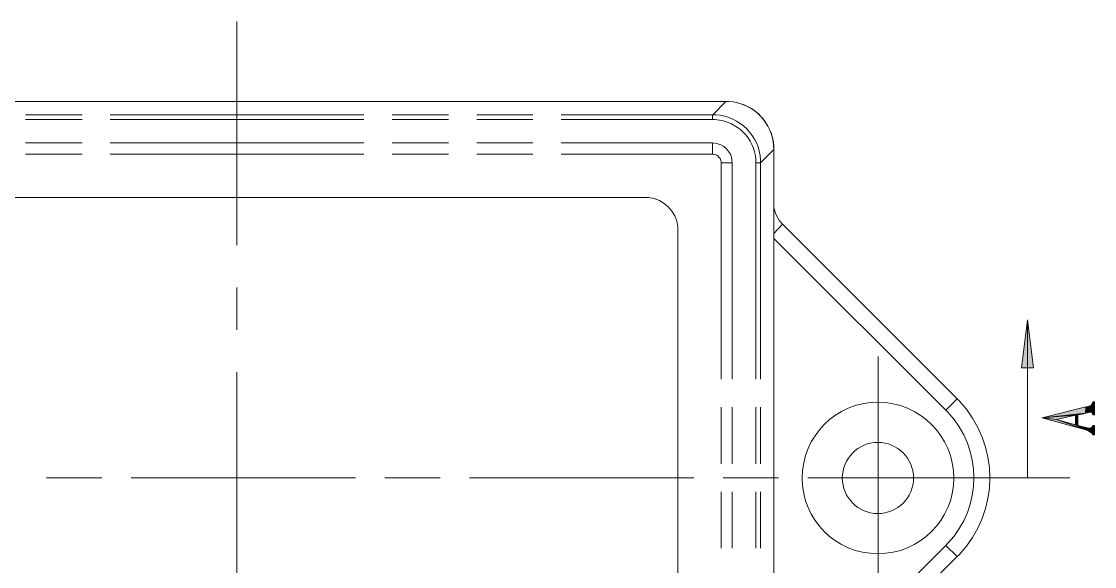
# Model space of a CAD drawing. Header units: inches. Extents: x 11 to 682, y 148 to 1119.
# Drawn here: x 213.8 to 391.7, y 332.7 to 423.1 of the extents above; entities that cross this region are included whole.
import ezdxf

# ---------------------------------------------------------------- set-up
doc = ezdxf.new("R2010")
doc.units = ezdxf.units.IN
doc.header["$MEASUREMENT"] = 0
doc.layers.add('图层 1', color=7, linetype='Continuous')

msp = doc.modelspace()

# ---------------------------------------------------------------- hatches: boundary and pattern name
at = {"layer": '图层 1', "true_color": 0xffffff}
h = msp.add_hatch(color=7, dxfattribs=at)
h.dxf.hatch_style = 2
h.paths.add_polyline_path([(328.38, 407.58), (328.44, 407.58), (328.44, 407.64), (328.38, 407.64)])
h = msp.add_hatch(color=7, dxfattribs=at)
h.dxf.hatch_style = 2
h.paths.add_polyline_path([(328.38, 407.58), (328.44, 407.58), (328.44, 407.64), (328.38, 407.64)])
h = msp.add_hatch(color=7, dxfattribs=at)
h.dxf.hatch_style = 2
h.paths.add_polyline_path([(336.3, 399.66), (336.42, 399.66), (336.42, 399.72), (336.3, 399.72)])
for points in [[(380.64, 373.62), (381.6, 365.64), (379.62, 365.64)], [(391.2, 359.4), (391.26, 359.58), (391.32, 358.2)], [(391.38, 358.02), (391.26, 359.58), (391.38, 359.7)], [(391.38, 358.02), (391.32, 358.2), (391.26, 359.58)], [(391.44, 357.84), (391.38, 359.7), (391.44, 360)], [(391.38, 359.7), (391.44, 357.84), (391.38, 358.02)], [(391.44, 360), (391.74, 357.84), (391.44, 357.84)], [(391.74, 357.84), (391.44, 360), (391.74, 360)], [(390.24, 358.14), (383.04, 357.36), (390.3, 359.16)], [(390.24, 358.14), (389.94, 358.02), (383.04, 357.36)], [(389.94, 358.02), (389.64, 357.96), (383.04, 357.36)], [(389.64, 357.96), (389.34, 357.9), (383.04, 357.36)], [(389.34, 357.9), (388.98, 357.84), (383.04, 357.36)], [(388.98, 357.84), (388.56, 357.78), (383.04, 357.36)], [(388.56, 357.78), (385.44, 357.06), (383.04, 357.36)], [(388.98, 357.84), (388.98, 356.1), (388.56, 357.78)], [(388.56, 356.16), (388.56, 357.78), (388.98, 356.1)], [(390.3, 359.16), (390.6, 358.2), (390.24, 358.14)], [(390.6, 358.2), (390.3, 359.16), (390.72, 359.22)], [(390.72, 359.22), (390.96, 358.26), (390.6, 358.2)], [(390.96, 358.26), (390.72, 359.22), (390.96, 359.34)], [(391.2, 358.26), (390.96, 359.34), (391.2, 359.4)], [(390.96, 359.34), (391.2, 358.26), (390.96, 358.26)], [(391.2, 359.4), (391.32, 358.2), (391.2, 358.26)], [(385.44, 357.06), (390.3, 355.38), (383.04, 357.36)], [(385.44, 357.06), (388.56, 356.16), (390.3, 355.38)], [(388.56, 356.16), (388.98, 356.1), (390.3, 355.38)], [(390.78, 355.14), (390.3, 355.38), (388.98, 356.1)], [(390.78, 355.14), (388.98, 356.1), (390.78, 355.62)], [(391.32, 354.72), (391.2, 355.68), (391.32, 355.86)], [(391.44, 354.54), (391.32, 355.86), (391.44, 356.1)], [(391.32, 355.86), (391.44, 354.54), (391.32, 354.72)], [(391.44, 356.1), (391.74, 354.54), (391.44, 354.54)], [(391.74, 354.54), (391.44, 356.1), (391.74, 356.1)], [(390.78, 355.62), (390.96, 355.62), (391.08, 354.96)], [(390.78, 355.62), (391.08, 354.96), (390.78, 355.14)], [(391.08, 354.96), (390.96, 355.62), (391.2, 355.68)], [(391.2, 355.68), (391.32, 354.72), (391.08, 354.96)]]:
    msp.add_hatch(color=7, dxfattribs=at).paths.add_polyline_path(points)
h = msp.add_hatch(color=7, dxfattribs=at)
h.dxf.hatch_style = 2
h.paths.add_polyline_path([(380.64, 347.4), (380.7, 347.4), (380.7, 347.46), (380.64, 347.46)])

# ---------------------------------------------------------------- linework, layer by layer
at = {"layer": '图层 1', "color": 7, "lineweight": 18, "true_color": 0xffffff}
for points in [[(249.54, 385.98), (249.54, 423.12)], [(168.48, 409.86), (330.6, 409.86)], [(328.44, 407.64), (330.6, 409.86)], [(332.4, 409.68), (333.66, 409.26)], [(333.66, 409.26), (334.86, 408.66)], [(214.5, 407.64), (223.86, 407.64)], [(228.54, 407.64), (270.6, 407.64)], [(275.28, 407.64), (284.64, 407.64)], [(289.32, 407.64), (298.62, 407.64)], [(303.3, 407.64), (328.44, 407.64)], [(328.38, 406.86), (328.38, 407.04), (328.38, 407.28), (328.38, 407.4), (328.38, 407.58)], [(334.86, 408.66), (335.94, 407.82)], [(335.94, 407.82), (336.84, 406.86)], [(214.5, 406.86), (223.86, 406.86)], [(228.54, 406.86), (270.6, 406.86)], [(275.28, 406.86), (284.64, 406.86)], [(289.32, 406.86), (298.62, 406.86)], [(303.3, 406.86), (328.38, 406.86)], [(336.84, 406.86), (337.56, 405.72)], [(337.56, 405.72), (338.16, 404.52)], [(338.16, 404.52), (338.46, 403.2)], [(223.86, 402.96), (214.5, 402.96)], [(270.6, 402.96), (228.54, 402.96)], [(284.64, 402.96), (275.28, 402.96)], [(298.62, 402.96), (289.32, 402.96)], [(328.38, 402.96), (303.3, 402.96)], [(328.38, 401.1), (328.38, 402.96)], [(338.46, 403.2), (338.58, 401.88)], [(223.86, 401.1), (214.5, 401.1)], [(270.6, 401.1), (228.54, 401.1)], [(284.64, 401.1), (275.28, 401.1)], [(298.62, 401.1), (289.32, 401.1)], [(328.38, 401.1), (303.3, 401.1)], [(328.38, 401.1), (328.56, 401.1)], [(328.56, 401.1), (328.74, 401.04)], [(328.74, 401.04), (328.92, 400.98)], [(328.92, 400.98), (329.1, 400.92)], [(329.1, 400.92), (329.28, 400.8)], [(329.28, 400.8), (329.4, 400.68)], [(329.4, 400.68), (329.52, 400.56)], [(329.52, 400.56), (329.64, 400.38)], [(329.64, 400.38), (329.7, 400.2)], [(336.36, 399.66), (338.58, 401.88)], [(338.58, 401.88), (338.58, 292.92)], [(329.7, 400.2), (329.76, 400.02)], [(329.76, 400.02), (329.82, 399.84)], [(329.82, 399.66), (329.82, 399.84)], [(329.82, 363.78), (329.82, 399.66)], [(329.82, 399.66), (331.68, 399.66)], [(331.68, 363.78), (331.68, 399.66)], [(335.58, 399.66), (335.58, 363.78)], [(335.58, 399.66), (335.82, 399.66), (336, 399.66), (336.12, 399.66), (336.3, 399.66)], [(336.36, 399.66), (336.36, 363.78)], [(181.8, 393.9), (317.34, 393.9)], [(340.02, 389.46), (339.48, 390.06), (338.88, 391.14), (338.58, 392.22)], [(322.62, 306.18), (322.62, 388.62)], [(338.58, 387.96), (340.02, 389.46)], [(340.02, 389.46), (368.94, 360.48)], [(338.58, 387.12), (367.08, 358.62)], [(249.54, 371.94), (249.54, 378.96)], [(380.64, 373.62), (380.64, 347.4)], [(355.86, 347.4), (355.86, 367.5)], [(249.54, 329.88), (249.54, 364.92)], [(367.08, 358.62), (368.94, 360.48)], [(329.82, 349.74), (329.82, 359.1)], [(331.68, 349.74), (331.68, 359.1)], [(335.58, 359.1), (335.58, 349.74)], [(336.36, 359.1), (336.36, 349.74)], [(217.98, 347.4), (225, 347.4)], [(220.14, 347.4), (227.16, 347.4)], [(232.02, 347.4), (267.06, 347.4)], [(234.18, 347.4), (269.22, 347.4)], [(274.08, 347.4), (281.1, 347.4)], [(276.24, 347.4), (283.26, 347.4)], [(288.12, 347.4), (323.16, 347.4)], [(290.28, 347.4), (325.32, 347.4)], [(330.18, 347.4), (337.2, 347.4)], [(332.34, 347.4), (339.36, 347.4)], [(344.22, 347.4), (387.66, 347.4)], [(346.38, 347.4), (367.32, 347.4), (380.64, 347.4)], [(355.86, 347.4), (355.86, 327.3)], [(329.82, 335.7), (329.82, 345.06)], [(331.68, 335.7), (331.68, 345.06)], [(335.58, 345.06), (335.58, 335.7)], [(336.36, 345.06), (336.36, 335.7)], [(338.58, 307.68), (367.08, 336.18)], [(367.08, 336.18), (368.94, 334.32)], [(340.02, 305.34), (368.94, 334.32)]]:
    msp.add_lwpolyline(points, dxfattribs=at)
at = {"layer": '图层 1', "lineweight": 0}
for points in [[(328.38, 407.58), (328.44, 407.58), (328.44, 407.64), (328.38, 407.64), (328.38, 407.58)], [(328.38, 407.58), (328.44, 407.58), (328.44, 407.64), (328.38, 407.64), (328.38, 407.58)], [(336.3, 399.66), (336.42, 399.66), (336.42, 399.72), (336.3, 399.72), (336.3, 399.66)], [(380.64, 373.62), (381.6, 365.64), (379.62, 365.64), (380.64, 373.62)], [(391.2, 359.4), (391.26, 359.58), (391.32, 358.2), (391.2, 359.4)], [(391.38, 358.02), (391.26, 359.58), (391.38, 359.7), (391.38, 358.02)], [(391.38, 358.02), (391.32, 358.2), (391.26, 359.58), (391.38, 358.02)], [(391.44, 357.84), (391.38, 359.7), (391.44, 360), (391.44, 357.84)], [(391.38, 359.7), (391.44, 357.84), (391.38, 358.02), (391.38, 359.7)], [(391.44, 360), (391.74, 357.84), (391.44, 357.84), (391.44, 360)], [(391.74, 357.84), (391.44, 360), (391.74, 360), (391.74, 357.84)], [(390.24, 358.14), (383.04, 357.36), (390.3, 359.16), (390.24, 358.14)], [(390.24, 358.14), (389.94, 358.02), (383.04, 357.36), (390.24, 358.14)], [(389.94, 358.02), (389.64, 357.96), (383.04, 357.36), (389.94, 358.02)], [(389.64, 357.96), (389.34, 357.9), (383.04, 357.36), (389.64, 357.96)], [(389.34, 357.9), (388.98, 357.84), (383.04, 357.36), (389.34, 357.9)], [(388.98, 357.84), (388.56, 357.78), (383.04, 357.36), (388.98, 357.84)], [(388.56, 357.78), (385.44, 357.06), (383.04, 357.36), (388.56, 357.78)], [(388.98, 357.84), (388.98, 356.1), (388.56, 357.78), (388.98, 357.84)], [(388.56, 356.16), (388.56, 357.78), (388.98, 356.1), (388.56, 356.16)], [(390.3, 359.16), (390.6, 358.2), (390.24, 358.14), (390.3, 359.16)], [(390.6, 358.2), (390.3, 359.16), (390.72, 359.22), (390.6, 358.2)], [(390.72, 359.22), (390.96, 358.26), (390.6, 358.2), (390.72, 359.22)], [(390.96, 358.26), (390.72, 359.22), (390.96, 359.34), (390.96, 358.26)], [(391.2, 358.26), (390.96, 359.34), (391.2, 359.4), (391.2, 358.26)], [(390.96, 359.34), (391.2, 358.26), (390.96, 358.26), (390.96, 359.34)], [(391.2, 359.4), (391.32, 358.2), (391.2, 358.26), (391.2, 359.4)], [(385.44, 357.06), (390.3, 355.38), (383.04, 357.36), (385.44, 357.06)], [(385.44, 357.06), (388.56, 356.16), (390.3, 355.38), (385.44, 357.06)], [(388.56, 356.16), (388.98, 356.1), (390.3, 355.38), (388.56, 356.16)], [(390.78, 355.14), (390.3, 355.38), (388.98, 356.1), (390.78, 355.14)], [(390.78, 355.14), (388.98, 356.1), (390.78, 355.62), (390.78, 355.14)], [(391.32, 354.72), (391.2, 355.68), (391.32, 355.86), (391.32, 354.72)], [(391.44, 354.54), (391.32, 355.86), (391.44, 356.1), (391.44, 354.54)], [(391.32, 355.86), (391.44, 354.54), (391.32, 354.72), (391.32, 355.86)], [(391.44, 356.1), (391.74, 354.54), (391.44, 354.54), (391.44, 356.1)], [(391.74, 354.54), (391.44, 356.1), (391.74, 356.1), (391.74, 354.54)], [(390.78, 355.62), (390.96, 355.62), (391.08, 354.96), (390.78, 355.62)], [(390.78, 355.62), (391.08, 354.96), (390.78, 355.14), (390.78, 355.62)], [(391.08, 354.96), (390.96, 355.62), (391.2, 355.68), (391.08, 354.96)], [(391.2, 355.68), (391.32, 354.72), (391.08, 354.96), (391.2, 355.68)], [(380.64, 347.4), (380.7, 347.4), (380.7, 347.46), (380.64, 347.46), (380.64, 347.4)]]:
    msp.add_lwpolyline(points, dxfattribs=at)
at = {"layer": '图层 1', "color": 7, "lineweight": 18, "true_color": 0xffffff}
for points, knots in [([(338.58, 401.88), (338.58, 401.88), (338.58, 402.36), (338.58, 402.36), (338.29, 406.44), (335.15, 409.55), (331.08, 409.86), (331.08, 409.86), (330.6, 409.86), (330.6, 409.86)], [0, 0, 0, 0, 1, 1, 1, 2, 2, 2, 3, 3, 3, 3]), ([(336.36, 399.66), (336.36, 399.66), (336.36, 400.14), (336.36, 400.14), (336.17, 404.13), (332.92, 407.39), (328.92, 407.64), (328.92, 407.64), (328.44, 407.64), (328.44, 407.64)], [0, 0, 0, 0, 1, 1, 1, 2, 2, 2, 3, 3, 3, 3]), ([(335.58, 399.66), (335.58, 399.66), (335.58, 400.14), (335.58, 400.14), (335.3, 403.83), (332.5, 406.49), (328.86, 406.86), (328.86, 406.86), (328.38, 406.86), (328.38, 406.86)], [0, 0, 0, 0, 1, 1, 1, 2, 2, 2, 3, 3, 3, 3]), ([(331.68, 399.66), (331.68, 399.66), (331.62, 400.08), (331.62, 400.08), (331.6, 401.47), (330.12, 402.84), (328.8, 402.9), (328.8, 402.9), (328.38, 402.96), (328.38, 402.96)], [0, 0, 0, 0, 1, 1, 1, 2, 2, 2, 3, 3, 3, 3]), ([(322.62, 388.62), (322.62, 388.62), (322.62, 389.1), (322.62, 389.1), (322.41, 391.56), (320.28, 393.69), (317.82, 393.9), (317.82, 393.9), (317.34, 393.9), (317.34, 393.9)], [0, 0, 0, 0, 1, 1, 1, 2, 2, 2, 3, 3, 3, 3]), ([(355.8, 334.8), (362.76, 334.8), (368.4, 340.38), (368.4, 347.34), (368.4, 354.3), (362.76, 359.94), (355.8, 359.94), (348.84, 359.94), (343.26, 354.3), (343.26, 347.34), (343.26, 340.38), (348.84, 334.8), (355.8, 334.8)], [0, 0, 0, 0, 1, 1, 1, 2, 2, 2, 3, 3, 3, 4, 4, 4, 4]), ([(368.94, 334.32), (368.94, 334.32), (369.3, 334.62), (369.3, 334.62), (376.08, 341.91), (376.08, 352.89), (369.3, 360.18), (369.3, 360.18), (368.94, 360.48), (368.94, 360.48)], [0, 0, 0, 0, 1, 1, 1, 2, 2, 2, 3, 3, 3, 3]), ([(367.08, 336.18), (367.08, 336.18), (367.44, 336.54), (367.44, 336.54), (373.17, 342.62), (373.17, 352.18), (367.44, 358.26), (367.44, 358.26), (367.08, 358.62), (367.08, 358.62)], [0, 0, 0, 0, 1, 1, 1, 2, 2, 2, 3, 3, 3, 3]), ([(355.8, 341.46), (359.04, 341.46), (361.74, 344.1), (361.74, 347.34), (361.74, 350.58), (359.04, 353.28), (355.8, 353.28), (352.56, 353.28), (349.92, 350.58), (349.92, 347.34), (349.92, 344.1), (352.56, 341.46), (355.8, 341.46)], [0, 0, 0, 0, 1, 1, 1, 2, 2, 2, 3, 3, 3, 4, 4, 4, 4])]:
    msp.add_open_spline(points, degree=3, knots=knots, dxfattribs=at)

doc.saveas('drawing.dxf')
